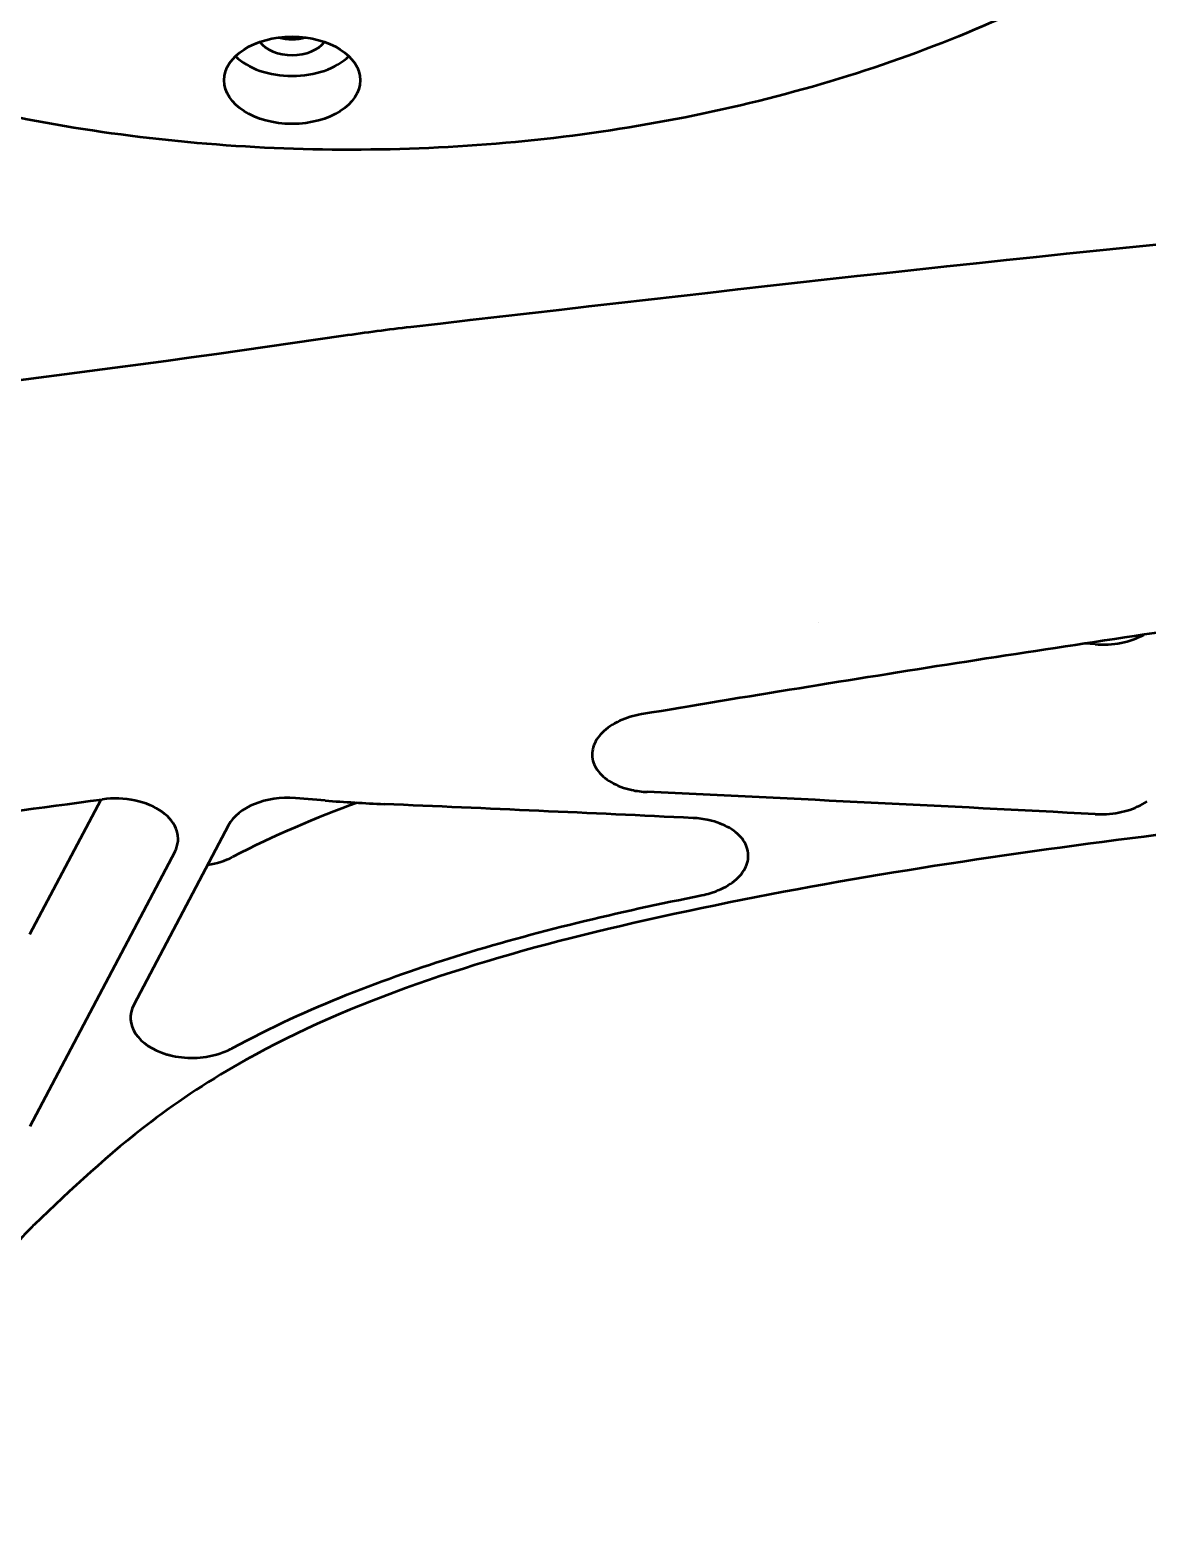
# Model space of a CAD drawing. Header units: millimetres. Extents: x 36 to 3196, y 27 to 5967.
# Drawn here: x 1804.6 to 1858, y 4890 to 4961.7 of the extents above; entities that cross this region are included whole.
import ezdxf

# ---------------------------------------------------------------- set-up
doc = ezdxf.new("R2010")
doc.units = ezdxf.units.MM
doc.layers.add('외형선(ISO)', color=7, linetype='Continuous', lineweight=50)

msp = doc.modelspace()

# ---------------------------------------------------------------- linework, layer by layer
at = {"layer": '외형선(ISO)'}
for p, q in [((1842.3481, 4933.2896), (1842.347, 4933.2897)), ((1855.552, 4932.2557), (1855.0625, 4932.294)), ((1804.6088, 4918.3786), (1808.0081, 4924.8273)), ((1818.7263, 4924.7812), (1817.3096, 4924.8921)), ((1814.1055, 4923.5968), (1809.5748, 4915.0017)), ((1811.5378, 4922.3312), (1804.6088, 4909.186))]:
    msp.add_line(p, q, dxfattribs=at)
msp.add_ellipse((1817.1486, 4959.25), major_axis=(-3.25, 0), ratio=0.6427876, dxfattribs=at)
for centre, major_axis, ratio, start_param, end_param in [((1817.1486, 4962.3142), (-1.7, 0), 0.6427876, 1.1908412, 1.9507514), ((1817.1486, 4961.5481), (3.25, 0), 0.6427876, 3.7240049, 5.700773), ((1817.1486, 4961.5481), (1.7, 0), 0.6427876, 3.5754475, 5.8493305), ((1855.9148, 4934.1699), (3, 0), 0.6427876, 4.5911645, 5.4295566), ((1808.6965, 4922.95), (3, 0), 0.6427876, 5.9564998, 8.0641969), ((1816.9468, 4922.9779), (-3, 0), 0.6427876, 4.5911645, 5.9564998), ((1818.7263, 4969.4311), (59.3838, -10.3061), 0.7358296, 4.8394053, 4.8866668), ((1942.8656, 3002.1376), (2547.0746, -442.047), 0.7358296, 1.7393133, 1.7450742), ((1943.558, 3003.249), (2547.0746, -442.047), 0.7358296, 1.7320929, 1.7404392), ((1812.4162, 4923.5754), (3, 0), 0.6427876, 4.9440231, 5.3944581), ((1812.4162, 4914.3829), (-3, 0), 0.6427876, 5.9564998, 7.4208756), ((1812.4128, 4914.3405), (3.002, 0.1649), 0.6281357, 5.3440263, 5.3603886)]:
    msp.add_ellipse(centre, major_axis=major_axis, ratio=ratio, start_param=start_param, end_param=end_param, dxfattribs=at)
for points, knots in [([(1857.8689, 4965.8246), (1854.2418, 4963.569), (1850.1689, 4961.6549), (1841.4177, 4958.6129), (1836.7398, 4957.4856), (1827.1028, 4956.0834), (1822.1444, 4955.8088), (1812.291, 4956.1291), (1807.3968, 4956.7239), (1798.0119, 4958.7476), (1793.5217, 4960.1761), (1789.3895, 4961.9807)], [4.9907214, 4.9907214, 4.9907214, 4.9907214, 5.2638522, 5.2638522, 5.5369831, 5.5369831, 5.8101139, 5.8101139, 6.0832447, 6.0832447, 6.3563756, 6.3563756, 6.3563756, 6.3563756]), ([(2094.7775, 4890.009), (2081.9811, 4898.2262), (2068.1947, 4905.8544), (2039.1338, 4919.676), (2023.7956, 4925.9138), (1991.7051, 4937.0528), (1974.9072, 4942.0034), (1939.0379, 4951.0521), (1919.7938, 4954.9687), (1885.7547, 4960.867), (1870.935, 4962.8949), (1856.0707, 4964.7548)], [0, 0, 0, 0, 5.4310692, 5.4310692, 10.850848, 10.850848, 16.3750798, 16.3750798, 22.4121597, 22.4121597, 26.9520761, 26.9520761, 26.9520761, 26.9520761]), ([(1822.825, 4947.4534), (1853.0799, 4950.94), (1883.7973, 4954.591), (1916.5275, 4954.7146), (1918.2233, 4954.7108), (1919.9195, 4954.6963)], [0, 0, 0, 0, 9.3138615, 9.3138615, 9.822513, 9.822513, 9.822513, 9.822513]), ([(1864.0536, 4933.6062), (1859.0032, 4932.8982), (1853.964, 4932.1378), (1843.9044, 4930.5632), (1838.8805, 4929.7484), (1833.8632, 4928.9065)], [0, 0, 0, 0, 1.5411706, 1.5411706, 3.0828873, 3.0828873, 3.0828873, 3.0828873]), ([(1833.8632, 4928.9065), (1833.673, 4928.8745), (1833.4896, 4928.8314), (1832.9726, 4928.6758), (1832.6329, 4928.5219), (1832.0738, 4928.1437), (1831.8545, 4927.9193), (1831.5744, 4927.4697), (1831.4949, 4927.2146), (1831.5043, 4926.7108), (1831.5932, 4926.4622), (1831.8895, 4926.0348), (1832.1169, 4925.8277), (1832.6893, 4925.4928), (1833.0344, 4925.3652), (1833.6173, 4925.2358), (1833.8732, 4925.201), (1834.1366, 4925.1887)], [-1.18628671, -1.18628671, -1.18628671, -1.18628671, -1.13052282, -1.13052282, -1.017494, -1.017494, -0.90446517, -0.90446517, -0.79146438, -0.79146438, -0.6784636, -0.6784636, -0.5653456, -0.5653456, -0.4522276, -0.4522276, -0.37678969, -0.37678969, -0.37678969, -0.37678969]), ([(2058.5966, 4895.8451), (2045.7613, 4898.8074), (2033.3141, 4902.5084), (2005.1355, 4911.0734), (1989.3654, 4915.9751), (1954.2387, 4924.0834), (1934.3276, 4926.6786), (1901.1711, 4927.1325), (1887.8145, 4926.313), (1860.3599, 4923.4348), (1845.9075, 4921.8624), (1826.0306, 4917.1559), (1819.8865, 4915.1483), (1814.9402, 4912.3719)], [0, 0, 0, 0, 4.0239273, 4.0239273, 9.2128567, 9.2128567, 15.1782232, 15.1782232, 19.1670257, 19.1670257, 23.4912181, 23.4912181, 25.4508569, 25.4508569, 25.4508569, 25.4508569]), ([(1790.559, 4922.7768), (1793.4922, 4923.0656), (1796.4199, 4923.3766), (1802.3103, 4924.0677), (1805.075, 4924.4251), (1808.0705, 4924.8359)], [0, 0, 0, 0, 0.8902372, 0.8902372, 1.796292, 1.796292, 1.796292, 1.796292]), ([(1855.552, 4924.1263), (1855.6835, 4924.1194), (1855.8168, 4924.1179), (1856.35, 4924.1348), (1856.749, 4924.2007), (1857.4334, 4924.4027), (1857.7654, 4924.5499), (1858.0409, 4924.7317)], [-0.37674123, -0.37674123, -0.37674123, -0.37674123, -0.33909705, -0.33909705, -0.22603876, -0.22603876, -0.11569637, -0.11569637, -0.11569637, -0.11569637]), ([(1836.7472, 4920.2459), (1836.8873, 4920.2736), (1837.0227, 4920.3074), (1837.4971, 4920.4492), (1837.8367, 4920.6024), (1838.3956, 4920.9797), (1838.6149, 4921.2037), (1838.7549, 4921.4285), (1838.8949, 4921.6532), (1838.9744, 4921.9087), (1838.9651, 4922.4134), (1838.8762, 4922.6627), (1838.5798, 4923.0914), (1838.3524, 4923.2994), (1837.78, 4923.6358), (1837.435, 4923.7641), (1836.8521, 4923.8943), (1836.5962, 4923.9294), (1836.3327, 4923.9419)], [1.54097024, 1.54097024, 1.54097024, 1.54097024, 1.5828624, 1.5828624, 1.69586318, 1.69586318, 1.80886396, 1.80886396, 1.80886396, 1.92186474, 1.92186474, 2.03486552, 2.03486552, 2.14797034, 2.14797034, 2.26107517, 2.26107517, 2.33650787, 2.33650787, 2.33650787, 2.33650787]), ([(1814.3074, 4912.9367), (1817.9298, 4914.9098), (1821.7309, 4916.3104), (1828.7436, 4918.5031), (1832.7554, 4919.455), (1836.7472, 4920.2459)], [0, 0, 0, 0, 1.4003181, 1.4003181, 3.0562105, 3.0562105, 3.0562105, 3.0562105]), ([(1811.1571, 4912.6326), (1811.2048, 4912.6184), (1811.2528, 4912.6051), (1811.6506, 4912.5036), (1812.0516, 4912.4564), (1812.8516, 4912.4752), (1813.2506, 4912.541), (1813.8291, 4912.7135), (1814.0591, 4912.8053), (1814.269, 4912.9161)], [-0.46764245, -0.46764245, -0.46764245, -0.46764245, -0.45212389, -0.45212389, -0.33908998, -0.33908998, -0.22605606, -0.22605606, -0.15023146, -0.15023146, -0.15023146, -0.15023146]), ([(1804.8166, 4904.4793), (1804.733, 4904.3989), (1804.6511, 4904.318), (1804.4906, 4904.1555), (1804.412, 4904.0738), (1804.2583, 4903.9097), (1804.1832, 4903.8273), (1804.0362, 4903.6617), (1803.9645, 4903.5786), (1803.8244, 4903.4118), (1803.7561, 4903.3281), (1803.6895, 4903.2441)], [2.56701529, 2.56701529, 2.56701529, 2.56701529, 2.59053318, 2.59053318, 2.61405107, 2.61405107, 2.63756897, 2.63756897, 2.66108686, 2.66108686, 2.68460475, 2.68460475, 2.68460475, 2.68460475])]:
    msp.add_open_spline(points, degree=3, knots=knots, dxfattribs=at)
for points in [[(1780.5437, 4942.3846), (1793.6715, 4943.5109), (1806.6993, 4945.1363), (1819.6114, 4947.0318)], [(1819.6114, 4947.0318), (1820.6826, 4947.1891), (1821.7541, 4947.3299), (1822.825, 4947.4534)], [(1820.2558, 4924.6762), (1818.3016, 4923.9619), (1816.2778, 4923.107), (1814.3074, 4922.0785)], [(1814.9402, 4912.3719), (1813.2855, 4911.4431), (1811.7701, 4910.4461), (1810.3871, 4909.3925)], [(1810.3871, 4909.3925), (1808.3668, 4907.8535), (1806.5834, 4906.1793), (1804.8166, 4904.4793)]]:
    msp.add_open_spline(points, degree=3, dxfattribs=at)

doc.saveas('drawing.dxf')
